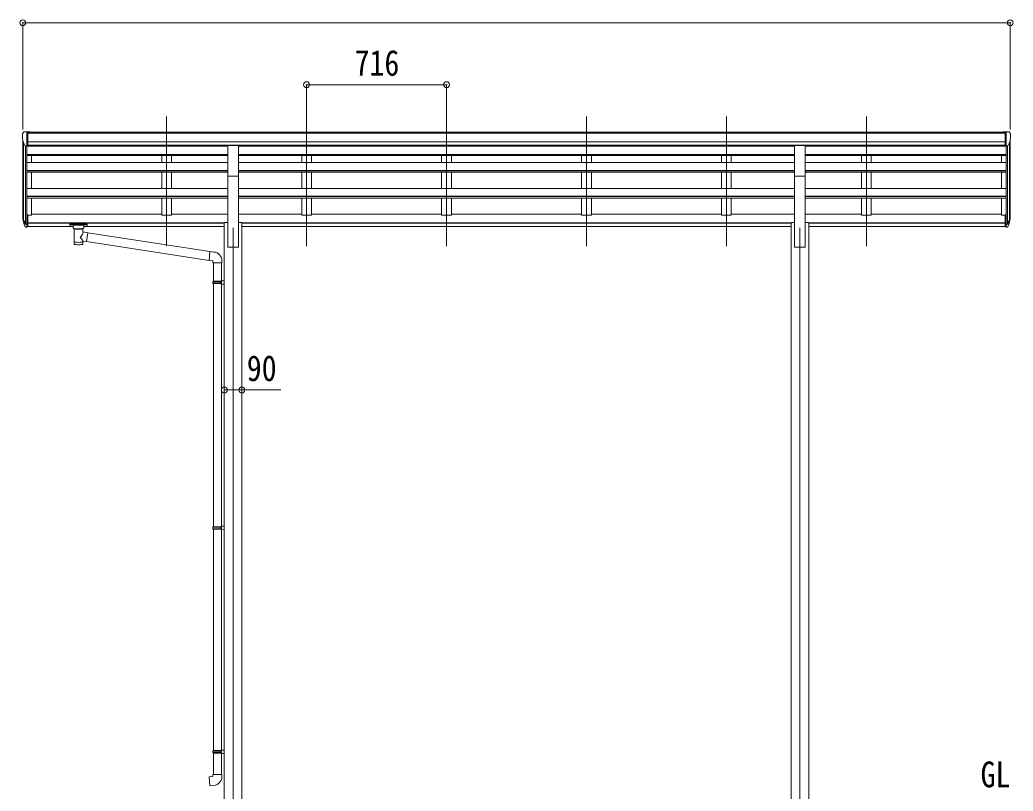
# Model space of a CAD drawing. Units: millimetres at full size, sheet at 1:30. Extents: x -8385 to 8479, y -5853 to 5787.
# Drawn here: x -241 to 4841, y -2928 to 1018 of the extents above; entities that cross this region are included whole.
import ezdxf
from ezdxf.enums import TextEntityAlignment as Align

# ---------------------------------------------------------------- set-up
doc = ezdxf.new("R2010")
doc.units = ezdxf.units.MM
doc.header["$LTSCALE"] = 30
doc.header["$PDMODE"] = 32
doc.header["$PDSIZE"] = 30
for name, color, linetype, lineweight in [('0-0_0', 7, 'Continuous', 9), ('0-1_本体', 4, 'Continuous', 9), ('0-2_部品', 7, 'Continuous', 9), ('0-8_PARTS2', 2, 'Continuous', 9), ('0-A_寸法', 6, 'Continuous', 9)]:
    doc.layers.add(name, color=color, linetype=linetype, lineweight=lineweight)
doc.styles.add('ＭＳ ゴシック', font='')
doc.styles.get('ＭＳ ゴシック').set_extended_font_data('MS Gothic')

msp = doc.modelspace()

# ---------------------------------------------------------------- linework, layer by layer
at = {"layer": '0-1_本体'}
for p, q in [((-199.37, 443.08), (4799.63, 443.08)), ((-199.37, 437.73), (4799.63, 437.73)), ((-225.87, 17.35), (-225.87, 406.33)), ((-221.59, 387.53), (-221.59, -5.23)), ((-211.87, 372.17), (-211.87, -23.23)), ((-205.87, 371.7), (-205.87, 21.2)), ((-205.87, 371.15), (822.63, 371.15)), ((-199.37, 394.2), (4799.63, 394.2)), ((-199.37, 376.53), (4799.63, 376.53)), ((-199.37, 374.16), (822.63, 374.16)), ((-180.87, 371.15), (-180.87, 374.16)), ((485.13, 374.07), (485.13, 371.77)), ((535.13, 374.07), (535.13, 371.77)), ((877.63, 374.16), (3722.63, 374.16)), ((877.63, 371.15), (3722.63, 371.15)), ((1201.13, 374.07), (1201.13, 371.77)), ((1251.13, 374.07), (1251.13, 371.77)), ((1917.13, 374.07), (1917.13, 371.24)), ((1967.13, 374.07), (1967.13, 371.24)), ((2633.13, 374.16), (2633.13, 371.15)), ((2683.13, 374.16), (2683.13, 371.15)), ((3349.13, 374.16), (3349.13, 371.15)), ((3399.13, 374.16), (3399.13, 371.15)), ((3777.63, 374.16), (4799.63, 374.16)), ((3777.63, 371.15), (4806.13, 371.15)), ((4065.13, 374.16), (4065.13, 371.15)), ((4115.13, 374.16), (4115.13, 371.15)), ((4781.13, 371.15), (4781.13, 374.16)), ((4806.13, 371.7), (4806.13, 21.2)), ((4812.13, 372.17), (4812.13, -23.23)), ((4821.85, 387.53), (4821.85, -5.23)), ((4826.13, 17.35), (4826.13, 406.33)), ((822.63, 329), (-205.87, 329)), ((822.63, 327.61), (-205.87, 327.61)), ((822.63, 323.83), (-205.87, 323.83)), ((-180.87, 287.76), (-180.87, 323.83)), ((485.13, 323.83), (485.13, 287.76)), ((535.13, 323.83), (535.13, 287.76)), ((3722.63, 329), (877.63, 329)), ((3722.63, 327.61), (877.63, 327.61)), ((3722.63, 323.83), (877.63, 323.83)), ((1201.13, 323.83), (1201.13, 287.76)), ((1251.13, 323.83), (1251.13, 287.76)), ((1917.13, 323.83), (1917.13, 287.76)), ((1967.13, 323.83), (1967.13, 287.76)), ((2633.13, 323.83), (2633.13, 287.76)), ((2683.13, 323.83), (2683.13, 287.76)), ((3349.13, 323.83), (3349.13, 287.76)), ((3399.13, 323.83), (3399.13, 287.76)), ((4806.13, 329), (3777.63, 329)), ((4806.13, 327.61), (3777.63, 327.61)), ((4806.13, 323.83), (3777.63, 323.83)), ((4065.13, 323.83), (4065.13, 287.76)), ((4115.13, 323.83), (4115.13, 287.76)), ((4781.13, 287.76), (4781.13, 323.83)), ((822.63, 287.76), (-205.87, 287.76)), ((3722.63, 287.76), (877.63, 287.76)), ((4806.13, 287.76), (3777.63, 287.76)), ((822.63, 247.02), (-205.87, 247.02)), ((822.63, 245.54), (-205.87, 245.54)), ((822.63, 238.75), (-205.87, 238.75)), ((-180.87, 155.39), (-180.87, 238.75)), ((485.13, 238.75), (485.13, 155.69)), ((535.13, 238.75), (535.13, 155.69)), ((822.63, -145.49), (822.63, 242.74)), ((3722.63, 247.02), (877.63, 247.02)), ((3722.63, 245.54), (877.63, 245.54)), ((877.63, -145.49), (877.63, 242.74)), ((3722.63, 238.75), (877.63, 238.75)), ((1201.13, 238.75), (1201.13, 155.69)), ((1251.13, 238.75), (1251.13, 155.69)), ((1917.13, 238.75), (1917.13, 155.69)), ((1967.13, 238.75), (1967.13, 155.69)), ((2633.13, 238.75), (2633.13, 155.39)), ((2683.13, 238.75), (2683.13, 155.39)), ((3349.13, 238.75), (3349.13, 155.39)), ((3399.13, 238.75), (3399.13, 155.39)), ((3722.63, -145.49), (3722.63, 242.74)), ((4806.13, 247.02), (3777.63, 247.02)), ((4806.13, 245.54), (3777.63, 245.54)), ((3777.63, -145.49), (3777.63, 242.74)), ((4806.13, 238.75), (3777.63, 238.75)), ((4065.13, 238.75), (4065.13, 155.39)), ((4115.13, 238.75), (4115.13, 155.39)), ((4781.13, 155.39), (4781.13, 238.75)), ((-205.87, 155.39), (822.63, 155.39)), ((877.63, 155.39), (3722.63, 155.39)), ((3777.63, 155.39), (4806.13, 155.39)), ((822.63, 116.18), (-205.87, 116.18)), ((822.63, 114.71), (-205.87, 114.71)), ((822.63, 105.04), (-205.87, 105.04)), ((-180.87, 18.98), (-180.87, 105.04)), ((485.13, 105.22), (485.13, 18.98)), ((535.13, 105.22), (535.13, 18.98)), ((3722.63, 116.18), (877.63, 116.18)), ((3722.63, 114.71), (877.63, 114.71)), ((3722.63, 105.04), (877.63, 105.04)), ((1201.13, 105.22), (1201.13, 18.98)), ((1251.13, 105.22), (1251.13, 18.98)), ((1917.13, 105.22), (1917.13, 18.98)), ((1967.13, 105.22), (1967.13, 18.98)), ((2633.13, 105.22), (2633.13, 18.98)), ((2683.13, 105.22), (2683.13, 18.98)), ((3349.13, 105.22), (3349.13, 18.98)), ((3399.13, 105.22), (3399.13, 18.98)), ((4806.13, 116.18), (3777.63, 116.18)), ((4806.13, 114.71), (3777.63, 114.71)), ((4806.13, 105.04), (3777.63, 105.04)), ((4065.13, 105.22), (4065.13, 18.98)), ((4115.13, 105.22), (4115.13, 18.98)), ((4781.13, 18.98), (4781.13, 105.04)), ((-180.87, 19), (-199.37, 19)), ((-180.87, 23.79), (485.13, 23.8)), ((535.13, 19), (485.13, 19)), ((535.13, 23.8), (822.63, 23.8)), ((877.63, 23.8), (1201.13, 23.8)), ((1251.13, 19), (1201.13, 19)), ((1251.13, 23.8), (1917.13, 23.8)), ((1967.13, 19), (1917.13, 19)), ((1967.13, 23.8), (2633.13, 23.8)), ((2683.13, 19), (2633.13, 19)), ((2683.13, 23.8), (3349.13, 23.8)), ((3399.13, 19), (3349.13, 19)), ((3399.13, 23.8), (3722.63, 23.8)), ((3777.63, 23.8), (4065.13, 23.8)), ((4115.13, 19), (4065.13, 19)), ((4115.13, 23.8), (4781.13, 23.8)), ((4781.13, 19), (4799.63, 19)), ((-199.37, -20.51), (804.93, -20.51)), ((-199.37, -21.89), (804.93, -21.89)), ((-199.37, -39.07), (32.13, -39.07)), ((86.13, -39.07), (804.93, -39.07)), ((804.93, -19.11), (822.63, -19.11)), ((804.93, -19.11), (804.93, -3495.47)), ((877.63, -19.11), (895.33, -19.11)), ((895.33, -19.11), (895.33, -3495.49)), ((895.33, -20.51), (3704.93, -20.51)), ((895.33, -21.89), (3704.93, -21.89)), ((895.33, -39.07), (3704.93, -39.07)), ((3704.93, -19.11), (3722.63, -19.11)), ((3704.93, -19.11), (3704.93, -3495.49)), ((3777.63, -19.11), (3795.33, -19.11)), ((3795.33, -19.11), (3795.33, -3495.49)), ((3795.33, -20.51), (4799.63, -20.51)), ((3795.33, -21.89), (4799.63, -21.89)), ((3795.33, -39.07), (4799.63, -39.07)), ((822.63, -145.49), (877.63, -145.49)), ((3722.63, -145.49), (3777.63, -145.49))]:
    msp.add_line(p, q, dxfattribs=at)
at = {"layer": '0-2_部品'}
for p, q in [((-227.87, 435.76), (-227.87, 435.13)), ((-220.96, 444.56), (-225.03, 438.76)), ((-217.87, 445.13), (-220.2, 444.99)), ((-217.87, 445.13), (-199.37, 445.13)), ((-205.87, 372.15), (-205.87, 445.13)), ((-199.37, 445.13), (-189.37, 445.04)), ((-199.37, 373.15), (-199.37, 445.13)), ((-189.37, 443.53), (-189.37, 445.04)), ((4799.63, 445.13), (4789.63, 445.04)), ((4789.63, 443.53), (4789.63, 445.04)), ((4799.63, 373.15), (4799.63, 445.13)), ((4818.13, 445.13), (4799.63, 445.13)), ((4806.13, 372.15), (4806.13, 445.13)), ((4818.13, 445.13), (4820.46, 444.99)), ((4821.22, 444.56), (4825.29, 438.76)), ((4828.13, 435.76), (4828.13, 435.13)), ((-213.49, 373.96), (-222.77, 390.03)), ((-205.87, 372.15), (-211.08, 372.47)), ((-199.37, 373.15), (-205.87, 373.15)), ((822.63, 375.26), (877.63, 375.26)), ((822.63, 218.31), (822.63, 375.26)), ((877.63, 218.31), (877.63, 375.26)), ((3722.63, 375.26), (3777.63, 375.26)), ((3722.63, 218.31), (3722.63, 375.26)), ((3777.63, 218.31), (3777.63, 375.26)), ((4799.63, 373.15), (4806.13, 373.15)), ((4806.13, 372.15), (4811.34, 372.47)), ((4813.76, 373.96), (4823.03, 390.03)), ((822.63, 218.31), (877.63, 218.31)), ((3722.63, 218.31), (3777.63, 218.31)), ((-205.87, 19.82), (-205.87, -42.06)), ((-199.37, 19.82), (-205.87, 19.82)), ((-199.37, 19.82), (-199.37, -41.24)), ((4799.63, 19.82), (4799.63, -41.24)), ((4799.63, 19.82), (4806.13, 19.82)), ((4806.13, 19.82), (4806.13, -42.06)), ((-223.48, -6.22), (-213.31, -25.39)), ((-212.3, -24.14), (-222.06, -5.72)), ((-220.89, -23.07), (-213.31, -40.56)), ((-205.87, -24.89), (-211, -24.89)), ((-205.87, -26.89), (-210.71, -26.89)), ((-205.87, -42.06), (-210.71, -42.06)), ((-199.37, -18.49), (-205.87, -18.49)), ((-199.37, -23.89), (-205.87, -23.89)), ((-199.37, -41.24), (-205.87, -41.24)), ((15.63, -26.95), (15.63, -37.71)), ((15.63, -27.14), (15.63, -28.68)), ((17.63, -26.29), (100.63, -26.29)), ((17.63, -28.47), (100.63, -28.47)), ((17.63, -38.38), (32.13, -38.38)), ((32.13, -45.18), (32.13, -34.91)), ((36.23, -49.68), (36.21, -129.98)), ((82.03, -67.26), (82.03, -49.67)), ((86.13, -45.18), (86.13, -34.91)), ((86.13, -38.38), (100.63, -38.38)), ((102.63, -26.95), (102.63, -37.71)), ((4799.63, -18.49), (4806.13, -18.49)), ((4799.63, -23.89), (4806.13, -23.89)), ((4799.63, -41.24), (4806.13, -41.24)), ((4806.13, -24.89), (4811.27, -24.89)), ((4806.13, -26.89), (4810.98, -26.89)), ((4806.13, -42.06), (4810.98, -42.06)), ((4812.56, -24.14), (4822.32, -5.72)), ((4823.74, -6.22), (4813.58, -25.39)), ((4821.15, -23.07), (4813.58, -40.56)), ((107.25, -71.16), (82.03, -67.25)), ((107.25, -71.16), (100.23, -116.42)), ((107.25, -71.16), (731.22, -167.96)), ((82.05, -129.98), (82.03, -113.35)), ((82.03, -113.6), (100.23, -116.42)), ((727.21, -213.79), (100.23, -116.42)), ((752.05, -169.78), (731.22, -167.96)), ((747.13, -225.53), (793.13, -225.53)), ((749.13, -225.53), (749.13, -319.53)), ((791.13, -225.53), (791.13, -316.97)), ((793.13, -225.53), (793.13, -214.61)), ((747.13, -321.53), (748.13, -319.53)), ((747.13, -321.53), (791.13, -321.53)), ((747.13, -321.53), (747.13, -329.53)), ((747.13, -329.53), (791.13, -329.53)), ((747.13, -329.53), (748.13, -331.53)), ((748.13, -319.53), (791.13, -319.53)), ((748.13, -331.53), (791.13, -331.53)), ((749.13, -331.53), (749.13, -1575.72)), ((786.65, -321.53), (786.22, -319.53)), ((789.13, -317.03), (805.13, -316.56)), ((789.13, -319.03), (789.13, -317.03)), ((789.13, -319.03), (791.13, -319.03)), ((789.13, -334.03), (789.13, -332.03)), ((789.13, -334.03), (805.13, -334.5)), ((791.13, -334.09), (791.13, -1573.16)), ((805.13, -316.56), (805.13, -334.5)), ((789.13, -1573.22), (805.13, -1572.75)), ((789.13, -1575.22), (789.13, -1573.22)), ((789.13, -1575.22), (791.13, -1575.22)), ((805.13, -1572.75), (805.13, -1590.69)), ((747.13, -1577.72), (748.13, -1575.72)), ((747.13, -1577.72), (791.13, -1577.72)), ((747.13, -1577.72), (747.13, -1585.72)), ((747.13, -1585.72), (791.13, -1585.72)), ((747.13, -1585.72), (748.13, -1587.72)), ((748.13, -1575.72), (791.13, -1575.72)), ((748.13, -1587.72), (791.13, -1587.72)), ((749.13, -1587.72), (749.13, -2720.88)), ((786.65, -1577.72), (786.22, -1575.72)), ((789.13, -1590.22), (789.13, -1588.22)), ((789.13, -1590.22), (805.13, -1590.69)), ((791.13, -1590.28), (791.13, -2718.32)), ((747.13, -2722.88), (748.13, -2720.88)), ((747.13, -2722.88), (791.13, -2722.88)), ((747.13, -2722.88), (747.13, -2730.88)), ((747.13, -2730.88), (791.13, -2730.88)), ((747.13, -2730.88), (748.13, -2732.88)), ((748.13, -2720.88), (791.13, -2720.88)), ((748.13, -2732.88), (791.13, -2732.88)), ((749.13, -2732.88), (749.13, -2842.88)), ((786.65, -2722.88), (786.22, -2720.88)), ((789.13, -2718.38), (805.13, -2717.91)), ((789.13, -2720.38), (789.13, -2718.38)), ((789.13, -2720.38), (791.13, -2720.38)), ((789.13, -2735.38), (789.13, -2733.38)), ((789.13, -2735.38), (805.13, -2735.85)), ((791.13, -2735.44), (791.13, -2842.88)), ((805.13, -2717.91), (805.13, -2735.85)), ((747.13, -2842.88), (793.13, -2842.88)), ((747.13, -2852.88), (747.13, -2842.88)), ((793.13, -2842.88), (793.13, -2853.79))]:
    msp.add_line(p, q, dxfattribs=at)
for points in [[(15.63, -26.95), (15.67, -26.76), (15.75, -26.62), (15.85, -26.53), (15.95, -26.47), (16.07, -26.42), (16.37, -26.36), (16.86, -26.31), (17.4, -26.29), (17.63, -26.29)], [(15.63, -37.71), (15.67, -37.91), (15.75, -38.04), (15.85, -38.14), (15.95, -38.2), (16.07, -38.24), (16.37, -38.31), (16.86, -38.35), (17.4, -38.37), (17.63, -38.38)], [(32.17, -45.13), (32.15, -45.48), (32.39, -46.44), (32.91, -47.32), (33.72, -48.16), (34.83, -48.96), (36.23, -49.68)], [(82.03, -49.67), (82.26, -49.58), (83.62, -48.84), (84.73, -48), (85.49, -47.13), (85.95, -46.23), (86.12, -45.34)], [(100.63, -26.29), (100.98, -26.29), (101.51, -26.32), (101.96, -26.37), (102.27, -26.45), (102.44, -26.54), (102.56, -26.68), (102.62, -26.86), (102.63, -26.95)], [(100.63, -38.38), (100.98, -38.37), (101.51, -38.35), (101.96, -38.3), (102.27, -38.22), (102.44, -38.12), (102.56, -37.98), (102.62, -37.8), (102.63, -37.71)], [(731.22, -167.96), (727.21, -213.79), (747.13, -215.53), (747.13, -225.53)], [(786.65, -321.53), (786.65, -329.53), (786.22, -331.53)], [(789.13, -332.03), (791.13, -332.03), (791.13, -319.03)], [(789.13, -1588.22), (791.13, -1588.22), (791.13, -1575.22)], [(786.65, -1577.72), (786.65, -1585.72), (786.22, -1587.72)], [(786.65, -2722.88), (786.65, -2730.88), (786.22, -2732.88)], [(789.13, -2733.38), (791.13, -2733.38), (791.13, -2720.38)], [(752.05, -2898.62), (731.22, -2900.45), (727.21, -2854.62), (747.13, -2852.88)]]:
    msp.add_lwpolyline(points, dxfattribs=at)
for centre, radius, start, end in [((-224.87, 435.76), 3, 93, 180), ((-25.87, 435.13), 202, 180, 192.90261), ((-220.14, 443.99), 1, 93.5, 145), ((4820.4, 443.99), 1, 35, 86.5), ((4626.13, 435.13), 202, 347.09739, 0), ((4825.13, 435.76), 3, 0, 87), ((-210.89, 375.46), 3, 210, 266.5), ((4811.16, 375.46), 3, 273.5, 330), ((-137.21, 15.95), 89.07, 174.49576, 194.41188), ((-137.92, 20.23), 88.05, 177.22392, 197.21071), ((-92.65, 13.01), 133.22, 183.27987, 195.71302), ((4692.91, 13.01), 133.22, 344.28698, 356.72013), ((4738.18, 20.23), 88.05, 342.78929, 2.77608), ((4737.47, 15.95), 89.07, 345.58812, 5.50424), ((-210.71, -23.89), 3, 210, 270), ((-210.71, -39.06), 3, 210, 270), ((-211, -23.39), 1.5, 210, 270), ((4810.98, -23.89), 3, 270, 330), ((4810.98, -39.06), 3, 270, 330), ((4811.27, -23.39), 1.5, 270, 330), ((748.13, -214.61), 45, 0, 85), ((748.13, -2853.79), 45, 275, 0)]:
    msp.add_arc(centre, radius, start, end, dxfattribs=at)
for centre, major_axis, ratio, start_param, end_param in [((17.63, -28.68), (2, 0), 0.109601, 1.5707963, 3.1415927), ((59.13, -34.91), (27, 0), 0.122176, 6.2831853, 9.424778), ((59.14, -50.14), (-22.91, 0.42), 0.072511, 0.0008029, 1.5715993), ((59.12, -50.14), (22.92, 0.42), 0.07247, 4.71158, 6.2823764), ((70.13, -45.18), (16, 0), 0.361356, 6.2636979, 6.2831853), ((100.63, -28.68), (2, 0), 0.109601, 0, 1.5707963), ((59.14, -51.76), (-22.91, 0.42), 0.072511, 0.0008029, 1.5715993), ((59.12, -51.76), (22.92, 0.42), 0.07247, 4.71158, 6.2823764), ((59.13, -93.8), (-22.81, -26.62), 0.234429, 1.6855472, 3.1268519), ((61.69, -91.15), (20.32, -22.25), 0.045535, 0.0389954, 1.3075346), ((59.13, -129.98), (22.92, 0), 0.101955, 3.1415499, 6.2833984), ((59.13, -117.53), (22.91, 0), 0.122865, 3.1415927, 6.2831853)]:
    msp.add_ellipse(centre, major_axis=major_axis, ratio=ratio, start_param=start_param, end_param=end_param, dxfattribs=at)
at = {"layer": '0-8_PARTS2'}
for p, q in [((510.13, -139.27), (510.13, 523.26)), ((1226.13, -139.27), (1226.13, 523.26)), ((1942.13, -139.27), (1942.13, 523.26)), ((2658.13, -139.27), (2658.13, 523.26)), ((3374.13, -139.27), (3374.13, 523.26)), ((4090.13, -139.27), (4090.13, 523.26)), ((850.13, -45.47), (850.13, -3595.47)), ((3750.13, -45.47), (3750.13, -3595.47))]:
    msp.add_line(p, q, dxfattribs=at)
at = {"layer": '0-A_寸法'}
for p, q in [((-225.87, 1002.89), (-225.87, 457.26)), ((-225.87, 1002.89), (4826.13, 1002.89)), ((4826.13, 1002.89), (4826.13, 457.26)), ((1226.13, 686.27), (1226.13, 457.26)), ((1226.13, 686.27), (1942.13, 686.27)), ((1942.13, 686.27), (1942.13, 457.26)), ((805.13, -875.65), (895.13, -875.65)), ((895.13, -875.65), (1095.13, -875.65))]:
    msp.add_line(p, q, dxfattribs=at)
for p in [(-225.87, 1002.89), (4826.13, 1002.89), (1226.13, 686.27), (1942.13, 686.27), (805.13, -875.65), (895.13, -875.65)]:
    msp.add_point(p, dxfattribs=at)

# ---------------------------------------------------------------- texts
at = {"layer": '0-0_0', "style": 'ＭＳ ゴシック', "width": 0.85}
msp.add_text('GL', height=132, dxfattribs=at).set_placement((4674.59, -2947.91), align=Align.BOTTOM_LEFT)
at = {"layer": '0-A_寸法', "color": 7, "style": 'ＭＳ ゴシック', "width": 0.85}
for s, p in [('716', (1471.63, 692.27)), ('90', (920.13, -869.65))]:
    msp.add_text(s, height=132, dxfattribs=at).set_placement(p, align=Align.BOTTOM_LEFT)

doc.saveas('drawing.dxf')
